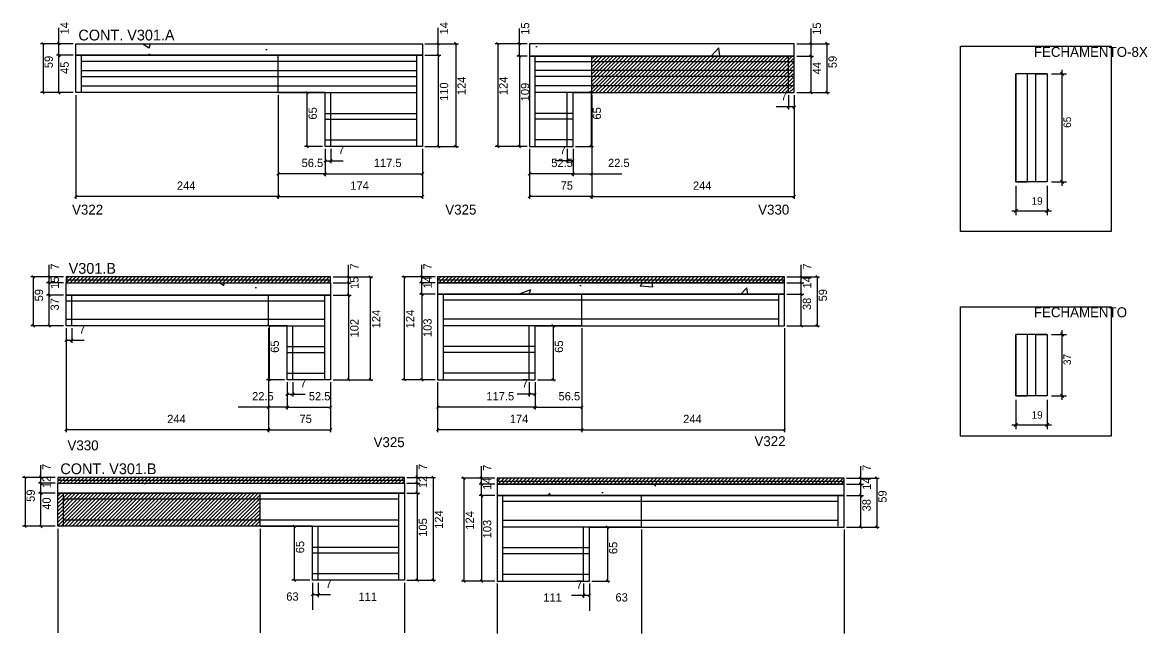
# Model space of a CAD drawing. Header units: metres. Extents: x 1999 to 8100, y 6610 to 8323.
# Drawn here: x 6744 to 8100, y 7572 to 8309 of the extents above; entities that cross this region are included whole.
import ezdxf

# ---------------------------------------------------------------- set-up
doc = ezdxf.new("R2010")
doc.units = ezdxf.units.M
for name, color, linetype in [('5', 7, 'Continuous'), ('COTA', 7, 'Continuous'), ('Cotas', 7, 'Continuous'), ('Painéis', 7, 'Continuous'), ('REAPROVEITAMENTO', 7, 'Continuous'), ('SARR_2.2x7', 7, 'Continuous'), ('TEXTO PILAR', 7, 'Continuous'), ('Texto Seção', 7, 'Continuous')]:
    doc.layers.add(name, color=color, linetype=linetype)

msp = doc.modelspace()

# ---------------------------------------------------------------- hatches: boundary and pattern name
at = {"layer": 'COTA'}
h = msp.add_hatch(dxfattribs=at)
h.set_pattern_fill('AR-CONC')
h.paths.add_polyline_path([(7225.8, 8283.7), (6807.8, 8283.7), (6807.8, 8269.7), (7225.8, 8269.7), (7225.8, 8283.7)])
h = msp.add_hatch(dxfattribs=at)
h.set_pattern_fill('AR-CONC')
h.paths.add_polyline_path([(7354.8, 8283.7), (7354.8, 8268.7), (7673.8, 8268.7), (7673.8, 8283.7), (7354.8, 8283.7)])
h = msp.add_hatch(dxfattribs=at)
h.set_pattern_fill('AR-CONC')
h.paths.add_polyline_path([(7115.1, 7980.4), (7115.1, 7995.4), (6796.1, 7995.4), (6796.1, 7980.4), (7115.1, 7980.4)])
h = msp.add_hatch(dxfattribs=at)
h.set_pattern_fill('AR-CONC')
h.paths.add_polyline_path([(7244, 7995.4), (7662, 7995.4), (7662, 7981.4), (7244, 7981.4), (7244, 7995.4)])
h = msp.add_hatch(dxfattribs=at)
h.set_pattern_fill('AR-CONC')
h.paths.add_polyline_path([(7204.1, 7753.6), (6786.1, 7753.6), (6786.1, 7741.6), (7204.1, 7741.6), (7204.1, 7753.6)])
h = msp.add_hatch(dxfattribs=at)
h.set_pattern_fill('AR-CONC')
h.paths.add_polyline_path([(7315.9, 7752.6), (7733.9, 7752.6), (7733.9, 7738.6), (7315.9, 7738.6), (7315.9, 7752.6)])
at = {"layer": 'REAPROVEITAMENTO'}
h = msp.add_hatch(dxfattribs=at)
h.set_pattern_fill('ANSI31')
h.paths.add_polyline_path([(7429.8, 8268.7), (7429.8, 8224.7), (7673.8, 8224.7), (7673.8, 8268.7), (7429.8, 8268.7), (7429.8, 8268.7)])
h = msp.add_hatch(dxfattribs=at)
h.set_pattern_fill('ANSI31')
h.paths.add_polyline_path([(6796.1, 8002.4), (6796.1, 7995.4), (7040.1, 7995.4), (7040.1, 8002.4), (6796.1, 8002.4), (6796.1, 8002.4)])
h = msp.add_hatch(dxfattribs=at)
h.set_pattern_fill('ANSI31')
h.paths.add_polyline_path([(6953.6, 8002.4), (6953.6, 7995.4), (7115.1, 7995.4), (7115.1, 8002.4), (6953.6, 8002.4), (6953.6, 8002.4)])
h = msp.add_hatch(dxfattribs=at)
h.set_pattern_fill('ANSI31')
h.paths.add_polyline_path([(7244, 8002.4), (7244, 7995.4), (7500.5, 7995.4), (7500.5, 8002.4), (7244, 8002.4)])
h = msp.add_hatch(dxfattribs=at)
h.set_pattern_fill('ANSI31')
h.paths.add_polyline_path([(7500.5, 8002.4), (7500.5, 7995.4), (7662, 7995.4), (7662, 8002.4), (7500.5, 8002.4), (7500.5, 8002.4)])
h = msp.add_hatch(dxfattribs=at)
h.set_pattern_fill('ANSI31')
h.paths.add_polyline_path([(6786.1, 7760.6), (6786.1, 7753.6), (7042.6, 7753.6), (7042.6, 7760.6), (6786.1, 7760.6)])
h = msp.add_hatch(dxfattribs=at)
h.set_pattern_fill('ANSI31')
h.paths.add_polyline_path([(7042.6, 7760.6), (7042.6, 7753.6), (7204.1, 7753.6), (7204.1, 7760.6), (7042.6, 7760.6), (7042.6, 7760.6)])
h = msp.add_hatch(dxfattribs=at)
h.set_pattern_fill('ANSI31')
h.paths.add_polyline_path([(7315.9, 7759.6), (7315.9, 7752.6), (7572.4, 7752.6), (7572.4, 7759.6), (7315.9, 7759.6)])
h = msp.add_hatch(dxfattribs=at)
h.set_pattern_fill('ANSI31')
h.paths.add_polyline_path([(7572.4, 7759.6), (7572.4, 7752.6), (7733.9, 7752.6), (7733.9, 7759.6), (7572.4, 7759.6), (7572.4, 7759.6)])
h = msp.add_hatch(dxfattribs=at)
h.set_pattern_fill('ANSI31')
h.paths.add_polyline_path([(6786.1, 7741.6), (6786.1, 7701.6), (7030.1, 7701.6), (7030.1, 7741.6), (6786.1, 7741.6)])

# ---------------------------------------------------------------- linework, layer by layer
at = {"layer": 'COTA', "color": 4, "lineweight": 25}
for p, q in [((7983.9, 8247.2), (8001.9, 8247.2)), ((7996.9, 8112.2), (7996.9, 8252.2)), ((7666.8, 8221.7), (7666.8, 8204.4)), ((7673.8, 8221.7), (7673.8, 8204.4)), ((7666.8, 8207.4), (7652.1, 8207.4)), ((7673.8, 8207.4), (7666.8, 8207.4)), ((7108.3, 8156.7), (7108.3, 8139.4)), ((7115.3, 8156.7), (7115.3, 8139.4)), ((7400.3, 8156.7), (7400.3, 8139.4)), ((7407.3, 8156.7), (7407.3, 8139.4)), ((7108.3, 8142.4), (7115.3, 8142.4)), ((7115.3, 8142.4), (7130, 8142.4)), ((7400.3, 8142.4), (7385.6, 8142.4)), ((7407.3, 8142.4), (7400.3, 8142.4)), ((7941, 8112.2), (7941, 8077)), ((7978.9, 8112.2), (7978.9, 8077)), ((7983.9, 8117.2), (8001.9, 8117.2)), ((7936, 8082), (7983.9, 8082)), ((6796.1, 7940.4), (6796.1, 7923)), ((6803.1, 7940.4), (6803.1, 7923)), ((7983.9, 7933.1), (8001.9, 7933.1)), ((7996.9, 7854.1), (7996.9, 7938.1)), ((6796.1, 7926), (6803.1, 7926)), ((6803.1, 7926), (6817.8, 7926)), ((7062.6, 7875.4), (7062.6, 7858)), ((7069.6, 7875.4), (7069.6, 7858)), ((7354.5, 7875.4), (7354.5, 7858)), ((7361.5, 7875.4), (7361.5, 7858)), ((7062.6, 7861), (7069.6, 7861)), ((7069.6, 7861), (7084.3, 7861)), ((7354.5, 7861), (7339.8, 7861)), ((7361.5, 7861), (7354.5, 7861)), ((7941, 7854.1), (7941, 7818.9)), ((7978.9, 7854.1), (7978.9, 7818.9)), ((7983.9, 7859.1), (8001.9, 7859.1)), ((7936, 7823.9), (7983.9, 7823.9)), ((7093.1, 7633.6), (7093.1, 7616.3)), ((7100.1, 7633.6), (7100.1, 7616.3)), ((7419.9, 7632.6), (7419.9, 7615.3)), ((7426.9, 7632.6), (7426.9, 7615.3)), ((7093.1, 7619.3), (7100.1, 7619.3)), ((7100.1, 7619.3), (7114.9, 7619.3)), ((7419.9, 7618.3), (7405.2, 7618.3)), ((7426.9, 7618.3), (7419.9, 7618.3))]:
    msp.add_line(p, q, dxfattribs=at)
at = {"layer": 'COTA', "color": 0, "lineweight": 25}
for p, q in [((7668.3, 8208.9), (7665.3, 8205.9)), ((7672.3, 8205.9), (7675.3, 8208.9)), ((7109.8, 8143.9), (7106.8, 8140.9)), ((7113.8, 8140.9), (7116.8, 8143.9)), ((7401.8, 8143.9), (7398.8, 8140.9)), ((7405.8, 8140.9), (7408.8, 8143.9)), ((6797.6, 7927.5), (6794.6, 7924.5)), ((6801.6, 7924.5), (6804.6, 7927.5)), ((7064.1, 7862.5), (7061.1, 7859.5)), ((7068.1, 7859.5), (7071.1, 7862.5)), ((7356, 7862.5), (7353, 7859.5)), ((7360, 7859.5), (7363, 7862.5)), ((7094.6, 7620.8), (7091.6, 7617.8)), ((7098.6, 7617.8), (7101.6, 7620.8)), ((7421.4, 7619.8), (7418.4, 7616.8)), ((7425.4, 7616.8), (7428.4, 7619.8))]:
    msp.add_line(p, q, dxfattribs=at)
at = {"layer": 'COTA', "color": 241, "lineweight": 25}
for points in [[(6807.8, 8283.7), (7225.8, 8283.7), (7225.8, 8269.7), (6807.8, 8269.7)], [(7673.8, 8283.7), (7354.8, 8283.7), (7354.8, 8268.7), (7673.8, 8268.7)], [(6796.1, 7995.4), (7115.1, 7995.4), (7115.1, 7980.4), (6796.1, 7980.4)], [(7662, 7995.4), (7244, 7995.4), (7244, 7981.4), (7662, 7981.4)], [(6786.1, 7753.6), (7204.1, 7753.6), (7204.1, 7741.6), (6786.1, 7741.6)], [(7733.9, 7752.6), (7315.9, 7752.6), (7315.9, 7738.6), (7733.9, 7738.6)]]:
    msp.add_lwpolyline(points, close=True, dxfattribs=at)
at = {"layer": 'COTA', "color": 0, "lineweight": 25}
for points in [[(7998.9, 8245.2), (7994.9, 8249.2)], [(7994.9, 8119.2), (7998.9, 8115.2)], [(7943, 8084), (7939, 8080)], [(7976.9, 8080), (7980.9, 8084)], [(7998.9, 7931.1), (7994.9, 7935.1)], [(7994.9, 7861.1), (7998.9, 7857.1)], [(7943, 7825.9), (7939, 7821.9)], [(7976.9, 7821.9), (7980.9, 7825.9)]]:
    msp.add_lwpolyline(points, dxfattribs=at)
at = {"layer": 'Cotas', "color": 1, "lineweight": 25}
for points in [[(7874.1, 8280.6), (8056, 8280.6), (8056, 8057), (7874.1, 8057)], [(7874.1, 7966.5), (8056, 7966.5), (8056, 7810.2), (7874.1, 7810.2)]]:
    msp.add_lwpolyline(points, close=True, dxfattribs=at)
at = {"layer": 'Painéis', "color": 4, "lineweight": 25}
for p, q in [((6787.5, 8283.7), (6787.5, 8302.9)), ((7244.8, 8283.7), (7244.8, 8302.9)), ((7342.6, 8283.7), (7342.6, 8302.1)), ((7694.1, 8283.7), (7694.1, 8302.1)), ((6804.8, 8283.7), (6765.4, 8283.7)), ((6768.4, 8283.7), (6768.4, 8224.7)), ((6804.8, 8283.7), (6784.5, 8283.7)), ((6787.5, 8269.7), (6787.5, 8283.7)), ((7228.8, 8283.7), (7247.8, 8283.7)), ((7228.8, 8283.7), (7269, 8283.7)), ((7244.8, 8269.7), (7244.8, 8283.7)), ((7266, 8283.7), (7266, 8159.7)), ((7351.8, 8283.7), (7313.4, 8283.7)), ((7316.4, 8283.7), (7316.4, 8159.7)), ((7351.8, 8283.7), (7339.6, 8283.7)), ((7342.6, 8268.7), (7342.6, 8283.7)), ((7676.8, 8283.7), (7697.1, 8283.7)), ((7676.8, 8283.7), (7716.2, 8283.7)), ((7694.1, 8268.7), (7694.1, 8283.7)), ((7713.2, 8283.7), (7713.2, 8224.7)), ((6804.8, 8269.7), (6784.5, 8269.7)), ((6804.8, 8269.7), (6784.5, 8269.7)), ((6787.5, 8224.7), (6787.5, 8269.7)), ((7228.8, 8269.7), (7247.8, 8269.7)), ((7228.8, 8269.7), (7247.8, 8269.7)), ((7244.8, 8269.7), (7244.8, 8159.7)), ((7351.8, 8268.7), (7339.6, 8268.7)), ((7351.8, 8268.7), (7339.6, 8268.7)), ((7342.6, 8268.7), (7342.6, 8159.7)), ((7676.8, 8268.7), (7697.1, 8268.7)), ((7676.8, 8268.7), (7697.1, 8268.7)), ((7694.1, 8224.7), (7694.1, 8268.7)), ((6804.8, 8224.7), (6765.4, 8224.7)), ((6804.8, 8224.7), (6784.5, 8224.7)), ((6807.8, 8221.7), (6807.8, 8096.4)), ((7051.8, 8221.7), (7051.8, 8096.4)), ((7051.8, 8221.7), (7051.8, 8096.4)), ((7105.3, 8224.7), (7083.5, 8224.7)), ((7086.5, 8224.7), (7086.5, 8159.7)), ((7410.3, 8224.7), (7432.1, 8224.7)), ((7429.1, 8224.7), (7429.1, 8159.7)), ((7429.8, 8221.7), (7429.8, 8096.4)), ((7429.8, 8221.7), (7429.8, 8096.4)), ((7673.8, 8221.7), (7673.8, 8096.4)), ((7676.8, 8224.7), (7697.1, 8224.7)), ((7676.8, 8224.7), (7716.2, 8224.7)), ((7051.8, 8156.7), (7051.8, 8123.8)), ((7105.3, 8159.7), (7083.5, 8159.7)), ((7108.3, 8156.7), (7108.3, 8123.8)), ((7108.3, 8156.7), (7108.3, 8123.8)), ((7225.8, 8156.7), (7225.8, 8096.4)), ((7225.8, 8156.7), (7225.8, 8123.8)), ((7228.8, 8159.7), (7247.8, 8159.7)), ((7228.8, 8159.7), (7269, 8159.7)), ((7351.8, 8159.7), (7313.4, 8159.7)), ((7351.8, 8159.7), (7339.6, 8159.7)), ((7354.8, 8156.7), (7354.8, 8096.4)), ((7354.8, 8156.7), (7354.8, 8123.8)), ((7407.3, 8156.7), (7407.3, 8123.8)), ((7407.3, 8156.7), (7407.3, 8123.8)), ((7410.3, 8159.7), (7432.1, 8159.7)), ((7429.8, 8156.7), (7429.8, 8123.8)), ((7108.3, 8126.8), (7051.8, 8126.8)), ((7108.3, 8126.8), (7225.8, 8126.8)), ((7407.3, 8126.8), (7354.8, 8126.8)), ((7407.3, 8126.8), (7429.8, 8126.8)), ((7429.8, 8126.8), (7466.1, 8126.8)), ((7051.8, 8099.4), (6807.8, 8099.4)), ((7051.8, 8099.4), (7225.8, 8099.4)), ((7429.8, 8099.4), (7354.8, 8099.4)), ((7429.8, 8099.4), (7673.8, 8099.4)), ((6775.7, 8002.4), (6775.7, 8017.1)), ((7136.8, 8002.4), (7136.8, 8017.1)), ((7225, 8002.4), (7225, 8017.1)), ((7682.4, 8002.4), (7682.4, 8017.1)), ((6793.1, 8002.4), (6753.6, 8002.4)), ((6756.6, 8002.4), (6756.6, 7943.4)), ((6793.1, 8002.4), (6772.7, 8002.4)), ((6775.7, 7995.4), (6775.7, 8002.4)), ((7118.1, 8002.4), (7165.9, 8002.4)), ((7118.1, 8002.4), (7139.8, 8002.4)), ((7136.8, 7995.4), (7136.8, 8002.4)), ((7162.9, 8002.4), (7162.9, 7878.4)), ((7241, 8002.4), (7200.9, 8002.4)), ((7203.9, 8002.4), (7203.9, 7878.4)), ((7241, 8002.4), (7222, 8002.4)), ((7225, 7995.4), (7225, 8002.4)), ((7665, 8002.4), (7704.5, 8002.4)), ((7665, 8002.4), (7685.4, 8002.4)), ((7682.4, 7995.4), (7682.4, 8002.4)), ((7701.5, 8002.4), (7701.5, 7943.4)), ((6793.1, 7995.4), (6772.7, 7995.4)), ((6793.1, 7995.4), (6772.7, 7995.4)), ((6775.7, 7980.4), (6775.7, 7995.4)), ((7118.1, 7995.4), (7139.8, 7995.4)), ((7118.1, 7995.4), (7139.8, 7995.4)), ((7136.8, 7980.4), (7136.8, 7995.4)), ((7241, 7995.4), (7222, 7995.4)), ((7241, 7995.4), (7222, 7995.4)), ((7225, 7981.4), (7225, 7995.4)), ((7665, 7995.4), (7685.4, 7995.4)), ((7665, 7995.4), (7685.4, 7995.4)), ((7682.4, 7981.4), (7682.4, 7995.4)), ((6793.1, 7980.4), (6772.7, 7980.4)), ((6793.1, 7980.4), (6772.7, 7980.4)), ((6775.7, 7943.4), (6775.7, 7980.4)), ((7118.1, 7980.4), (7139.8, 7980.4)), ((7118.1, 7980.4), (7139.8, 7980.4)), ((7136.8, 7980.4), (7136.8, 7878.4)), ((7241, 7981.4), (7222, 7981.4)), ((7241, 7981.4), (7222, 7981.4)), ((7225, 7981.4), (7225, 7878.4)), ((7665, 7981.4), (7685.4, 7981.4)), ((7665, 7981.4), (7685.4, 7981.4)), ((7682.4, 7943.4), (7682.4, 7981.4)), ((6793.1, 7943.4), (6753.6, 7943.4)), ((6793.1, 7943.4), (6772.7, 7943.4)), ((6796.1, 7940.4), (6796.1, 7815.1)), ((7059.6, 7943.4), (7037.8, 7943.4)), ((7040.1, 7940.4), (7040.1, 7815.1)), ((7040.1, 7940.4), (7040.1, 7815.1)), ((7040.8, 7943.4), (7040.8, 7878.4)), ((7364.5, 7943.4), (7386.3, 7943.4)), ((7383.3, 7943.4), (7383.3, 7878.4)), ((7418, 7940.4), (7418, 7815.1)), ((7418, 7940.4), (7418, 7815.1)), ((7662, 7940.4), (7662, 7815.1)), ((7665, 7943.4), (7685.4, 7943.4)), ((7665, 7943.4), (7704.5, 7943.4)), ((7059.6, 7878.4), (7037.8, 7878.4)), ((7118.1, 7878.4), (7139.8, 7878.4)), ((7118.1, 7878.4), (7165.9, 7878.4)), ((7241, 7878.4), (7200.9, 7878.4)), ((7241, 7878.4), (7222, 7878.4)), ((7364.5, 7878.4), (7386.3, 7878.4)), ((7040.1, 7875.4), (7040.1, 7842.4)), ((7062.6, 7875.4), (7062.6, 7842.4)), ((7062.6, 7875.4), (7062.6, 7842.4)), ((7115.1, 7875.4), (7115.1, 7815.1)), ((7115.1, 7875.4), (7115.1, 7842.4)), ((7244, 7875.4), (7244, 7815.1)), ((7244, 7875.4), (7244, 7842.4)), ((7361.5, 7875.4), (7361.5, 7842.4)), ((7361.5, 7875.4), (7361.5, 7842.4)), ((7418, 7875.4), (7418, 7842.4)), ((7040.1, 7845.4), (7003.8, 7845.4)), ((7062.6, 7845.4), (7040.1, 7845.4)), ((7062.6, 7845.4), (7115.1, 7845.4)), ((7361.5, 7845.4), (7244, 7845.4)), ((7361.5, 7845.4), (7418, 7845.4)), ((7040.1, 7818.1), (6796.1, 7818.1)), ((7040.1, 7818.1), (7115.1, 7818.1)), ((7418, 7818.1), (7244, 7818.1)), ((7418, 7818.1), (7662, 7818.1)), ((6765.8, 7760.6), (6765.8, 7775.3)), ((7219.4, 7760.6), (7219.4, 7775.3)), ((7296.9, 7759.6), (7296.9, 7774.3)), ((7754.2, 7759.6), (7754.2, 7774.3)), ((6783.1, 7760.6), (6743.7, 7760.6)), ((6746.7, 7760.6), (6746.7, 7701.6)), ((6783.1, 7760.6), (6762.8, 7760.6)), ((6765.8, 7753.6), (6765.8, 7760.6)), ((7207.1, 7760.6), (7241.5, 7760.6)), ((7207.1, 7760.6), (7222.4, 7760.6)), ((7219.4, 7753.6), (7219.4, 7760.6)), ((7238.5, 7760.6), (7238.5, 7636.6)), ((7312.9, 7759.6), (7272.7, 7759.6)), ((7275.7, 7759.6), (7275.7, 7635.6)), ((7312.9, 7759.6), (7293.9, 7759.6)), ((7296.9, 7752.6), (7296.9, 7759.6)), ((7736.9, 7759.6), (7776.3, 7759.6)), ((7736.9, 7759.6), (7757.2, 7759.6)), ((7754.2, 7752.6), (7754.2, 7759.6)), ((7773.3, 7759.6), (7773.3, 7700.6)), ((6783.1, 7753.6), (6762.8, 7753.6)), ((6783.1, 7753.6), (6762.8, 7753.6)), ((6765.8, 7741.6), (6765.8, 7753.6)), ((7207.1, 7753.6), (7222.4, 7753.6)), ((7207.1, 7753.6), (7222.4, 7753.6)), ((7219.4, 7741.6), (7219.4, 7753.6)), ((7312.9, 7752.6), (7293.9, 7752.6)), ((7312.9, 7752.6), (7293.9, 7752.6)), ((7296.9, 7738.6), (7296.9, 7752.6)), ((7736.9, 7752.6), (7757.2, 7752.6)), ((7736.9, 7752.6), (7757.2, 7752.6)), ((7754.2, 7738.6), (7754.2, 7752.6)), ((6783.1, 7741.6), (6762.8, 7741.6)), ((6783.1, 7741.6), (6762.8, 7741.6)), ((6765.8, 7701.6), (6765.8, 7741.6)), ((7207.1, 7741.6), (7222.4, 7741.6)), ((7207.1, 7741.6), (7222.4, 7741.6)), ((7219.4, 7741.6), (7219.4, 7636.6)), ((7312.9, 7738.6), (7293.9, 7738.6)), ((7312.9, 7738.6), (7293.9, 7738.6)), ((7296.9, 7738.6), (7296.9, 7635.6)), ((7736.9, 7738.6), (7757.2, 7738.6)), ((7736.9, 7738.6), (7757.2, 7738.6)), ((7754.2, 7700.6), (7754.2, 7738.6)), ((6783.1, 7701.6), (6743.7, 7701.6)), ((6783.1, 7701.6), (6762.8, 7701.6)), ((6786.1, 7698.6), (6786.1, 7573.3)), ((7030.1, 7698.6), (7030.1, 7573.3)), ((7030.1, 7698.6), (7030.1, 7573.3)), ((7090.1, 7701.6), (7068.3, 7701.6)), ((7071.3, 7701.6), (7071.3, 7636.6)), ((7429.9, 7700.6), (7451.7, 7700.6)), ((7448.7, 7700.6), (7448.7, 7635.6)), ((7489.9, 7697.6), (7489.9, 7572.3)), ((7489.9, 7697.6), (7489.9, 7572.3)), ((7733.9, 7697.6), (7733.9, 7572.3)), ((7736.9, 7700.6), (7757.2, 7700.6)), ((7736.9, 7700.6), (7776.3, 7700.6)), ((7090.1, 7636.6), (7068.3, 7636.6)), ((7207.1, 7636.6), (7222.4, 7636.6)), ((7207.1, 7636.6), (7241.5, 7636.6)), ((7312.9, 7635.6), (7272.7, 7635.6)), ((7312.9, 7635.6), (7293.9, 7635.6)), ((7429.9, 7635.6), (7451.7, 7635.6)), ((7030.1, 7633.6), (7030.1, 7600.7)), ((7093.1, 7633.6), (7093.1, 7600.7)), ((7093.1, 7633.6), (7093.1, 7600.7)), ((7204.1, 7633.6), (7204.1, 7573.3)), ((7204.1, 7633.6), (7204.1, 7600.7)), ((7315.9, 7632.6), (7315.9, 7572.3)), ((7315.9, 7632.6), (7315.9, 7599.7)), ((7426.9, 7632.6), (7426.9, 7599.7)), ((7426.9, 7632.6), (7426.9, 7599.7)), ((7489.9, 7632.6), (7489.9, 7599.7))]:
    msp.add_line(p, q, dxfattribs=at)
at = {"layer": 'Painéis', "color": 0, "lineweight": 25}
for p, q in [((6769.9, 8282.2), (6766.9, 8285.2)), ((6789, 8282.2), (6786, 8285.2)), ((7246.3, 8282.2), (7243.3, 8285.2)), ((7267.5, 8282.2), (7264.5, 8285.2)), ((7317.9, 8282.2), (7314.9, 8285.2)), ((7344.1, 8282.2), (7341.1, 8285.2)), ((7695.6, 8282.2), (7692.6, 8285.2)), ((7714.7, 8282.2), (7711.7, 8285.2)), ((6789, 8268.2), (6786, 8271.2)), ((6786, 8271.2), (6789, 8268.2)), ((7246.3, 8268.2), (7243.3, 8271.2)), ((7243.3, 8271.2), (7246.3, 8268.2)), ((7344.1, 8267.2), (7341.1, 8270.2)), ((7341.1, 8270.2), (7344.1, 8267.2)), ((7695.6, 8267.2), (7692.6, 8270.2)), ((7692.6, 8270.2), (7695.6, 8267.2)), ((6766.9, 8226.2), (6769.9, 8223.2)), ((6786, 8226.2), (6789, 8223.2)), ((7088, 8223.2), (7085, 8226.2)), ((7430.6, 8223.2), (7427.6, 8226.2)), ((7692.6, 8226.2), (7695.6, 8223.2)), ((7711.7, 8226.2), (7714.7, 8223.2)), ((7085, 8161.2), (7088, 8158.2)), ((7243.3, 8161.2), (7246.3, 8158.2)), ((7264.5, 8161.2), (7267.5, 8158.2)), ((7314.9, 8161.2), (7317.9, 8158.2)), ((7341.1, 8161.2), (7344.1, 8158.2)), ((7427.6, 8161.2), (7430.6, 8158.2)), ((7053.3, 8128.3), (7050.3, 8125.3)), ((7109.8, 8128.3), (7106.8, 8125.3)), ((7106.8, 8125.3), (7109.8, 8128.3)), ((7224.3, 8125.3), (7227.3, 8128.3)), ((7356.3, 8128.3), (7353.3, 8125.3)), ((7405.8, 8125.3), (7408.8, 8128.3)), ((7408.8, 8128.3), (7405.8, 8125.3)), ((7428.3, 8125.3), (7431.3, 8128.3)), ((6809.3, 8100.9), (6806.3, 8097.9)), ((7050.3, 8097.9), (7053.3, 8100.9)), ((7053.3, 8100.9), (7050.3, 8097.9)), ((7224.3, 8097.9), (7227.3, 8100.9)), ((7356.3, 8100.9), (7353.3, 8097.9)), ((7431.3, 8100.9), (7428.3, 8097.9)), ((7428.3, 8097.9), (7431.3, 8100.9)), ((7672.3, 8097.9), (7675.3, 8100.9)), ((6758.1, 8000.9), (6755.1, 8003.9)), ((6777.2, 8000.9), (6774.2, 8003.9)), ((7138.3, 8000.9), (7135.3, 8003.9)), ((7164.4, 8000.9), (7161.4, 8003.9)), ((7205.4, 8000.9), (7202.4, 8003.9)), ((7226.5, 8000.9), (7223.5, 8003.9)), ((7683.9, 8000.9), (7680.9, 8003.9)), ((7703, 8000.9), (7700, 8003.9)), ((6777.2, 7993.9), (6774.2, 7996.9)), ((6774.2, 7996.9), (6777.2, 7993.9)), ((7138.3, 7993.9), (7135.3, 7996.9)), ((7135.3, 7996.9), (7138.3, 7993.9)), ((7226.5, 7993.9), (7223.5, 7996.9)), ((7223.5, 7996.9), (7226.5, 7993.9)), ((7683.9, 7993.9), (7680.9, 7996.9)), ((7680.9, 7996.9), (7683.9, 7993.9)), ((6777.2, 7978.9), (6774.2, 7981.9)), ((6774.2, 7981.9), (6777.2, 7978.9)), ((7138.3, 7978.9), (7135.3, 7981.9)), ((7135.3, 7981.9), (7138.3, 7978.9)), ((7226.5, 7979.9), (7223.5, 7982.9)), ((7223.5, 7982.9), (7226.5, 7979.9)), ((7683.9, 7979.9), (7680.9, 7982.9)), ((7680.9, 7982.9), (7683.9, 7979.9)), ((6755.1, 7944.9), (6758.1, 7941.9)), ((6774.2, 7944.9), (6777.2, 7941.9)), ((7042.3, 7941.9), (7039.3, 7944.9)), ((7384.8, 7941.9), (7381.8, 7944.9)), ((7680.9, 7944.9), (7683.9, 7941.9)), ((7700, 7944.9), (7703, 7941.9)), ((7039.3, 7879.9), (7042.3, 7876.9)), ((7135.3, 7879.9), (7138.3, 7876.9)), ((7161.4, 7879.9), (7164.4, 7876.9)), ((7202.4, 7879.9), (7205.4, 7876.9)), ((7223.5, 7879.9), (7226.5, 7876.9)), ((7381.8, 7879.9), (7384.8, 7876.9)), ((7041.6, 7846.9), (7038.6, 7843.9)), ((7064.1, 7846.9), (7061.1, 7843.9)), ((7061.1, 7843.9), (7064.1, 7846.9)), ((7113.6, 7843.9), (7116.6, 7846.9)), ((7245.5, 7846.9), (7242.5, 7843.9)), ((7360, 7843.9), (7363, 7846.9)), ((7363, 7846.9), (7360, 7843.9)), ((7416.5, 7843.9), (7419.5, 7846.9)), ((6797.6, 7819.6), (6794.6, 7816.6)), ((7038.6, 7816.6), (7041.6, 7819.6)), ((7041.6, 7819.6), (7038.6, 7816.6)), ((7113.6, 7816.6), (7116.6, 7819.6)), ((7245.5, 7819.6), (7242.5, 7816.6)), ((7419.5, 7819.6), (7416.5, 7816.6)), ((7416.5, 7816.6), (7419.5, 7819.6)), ((7660.5, 7816.6), (7663.5, 7819.6)), ((6748.2, 7759.1), (6745.2, 7762.1)), ((6767.3, 7759.1), (6764.3, 7762.1)), ((7220.9, 7759.1), (7217.9, 7762.1)), ((7240, 7759.1), (7237, 7762.1)), ((7277.2, 7758.1), (7274.2, 7761.1)), ((7298.4, 7758.1), (7295.4, 7761.1)), ((7755.7, 7758.1), (7752.7, 7761.1)), ((7774.8, 7758.1), (7771.8, 7761.1)), ((6767.3, 7752.1), (6764.3, 7755.1)), ((6764.3, 7755.1), (6767.3, 7752.1)), ((6767.3, 7740.1), (6764.3, 7743.1)), ((6764.3, 7743.1), (6767.3, 7740.1)), ((7220.9, 7752.1), (7217.9, 7755.1)), ((7217.9, 7755.1), (7220.9, 7752.1)), ((7220.9, 7740.1), (7217.9, 7743.1)), ((7217.9, 7743.1), (7220.9, 7740.1)), ((7298.4, 7751.1), (7295.4, 7754.1)), ((7295.4, 7754.1), (7298.4, 7751.1)), ((7755.7, 7751.1), (7752.7, 7754.1)), ((7752.7, 7754.1), (7755.7, 7751.1)), ((7298.4, 7737.1), (7295.4, 7740.1)), ((7295.4, 7740.1), (7298.4, 7737.1)), ((7755.7, 7737.1), (7752.7, 7740.1)), ((7752.7, 7740.1), (7755.7, 7737.1)), ((6745.2, 7703.1), (6748.2, 7700.1)), ((6764.3, 7703.1), (6767.3, 7700.1)), ((7072.8, 7700.1), (7069.8, 7703.1)), ((7450.2, 7699.1), (7447.2, 7702.1)), ((7752.7, 7702.1), (7755.7, 7699.1)), ((7771.8, 7702.1), (7774.8, 7699.1)), ((7069.8, 7638.1), (7072.8, 7635.1)), ((7217.9, 7638.1), (7220.9, 7635.1)), ((7237, 7638.1), (7240, 7635.1)), ((7274.2, 7637.1), (7277.2, 7634.1)), ((7295.4, 7637.1), (7298.4, 7634.1)), ((7447.2, 7637.1), (7450.2, 7634.1))]:
    msp.add_line(p, q, dxfattribs=at)
at = {"layer": 'Painéis', "color": 200, "lineweight": 25}
for p, q in [((6807.8, 8224.7), (6807.8, 8269.7)), ((6807.8, 8269.7), (7225.8, 8269.7)), ((7051.8, 8224.7), (7051.8, 8269.7)), ((7225.8, 8269.7), (7225.8, 8159.7)), ((7673.8, 8268.7), (7354.8, 8268.7)), ((7354.8, 8268.7), (7354.8, 8159.7)), ((7429.8, 8224.7), (7429.8, 8268.7)), ((7673.8, 8224.7), (7673.8, 8268.7)), ((7978.9, 8247.2), (7941, 8247.2)), ((7941, 8117.2), (7941, 8247.2)), ((7978.9, 8247.2), (7978.9, 8117.2)), ((7108.3, 8224.7), (6807.8, 8224.7)), ((7108.3, 8159.7), (7108.3, 8224.7)), ((7407.3, 8159.7), (7407.3, 8224.7)), ((7407.3, 8224.7), (7673.8, 8224.7)), ((7225.8, 8159.7), (7108.3, 8159.7)), ((7354.8, 8159.7), (7407.3, 8159.7)), ((7978.9, 8117.2), (7941, 8117.2)), ((7040.1, 7995.4), (7040.1, 8002.4)), ((6796.1, 7943.4), (6796.1, 7980.4)), ((6796.1, 7980.4), (7115.1, 7980.4)), ((7040.1, 7943.4), (7040.1, 7980.4)), ((7115.1, 7980.4), (7115.1, 7878.4)), ((7662, 7981.4), (7244, 7981.4)), ((7244, 7981.4), (7244, 7878.4)), ((7418, 7943.4), (7418, 7981.4)), ((7662, 7943.4), (7662, 7981.4)), ((7062.6, 7943.4), (6796.1, 7943.4)), ((7062.6, 7878.4), (7062.6, 7943.4)), ((7361.5, 7878.4), (7361.5, 7943.4)), ((7361.5, 7943.4), (7662, 7943.4)), ((7978.9, 7933.1), (7941, 7933.1)), ((7941, 7859.1), (7941, 7933.1)), ((7978.9, 7933.1), (7978.9, 7859.1)), ((7115.1, 7878.4), (7062.6, 7878.4)), ((7244, 7878.4), (7361.5, 7878.4)), ((7978.9, 7859.1), (7941, 7859.1)), ((6786.1, 7701.6), (6786.1, 7741.6)), ((6786.1, 7741.6), (7204.1, 7741.6)), ((7030.1, 7701.6), (7030.1, 7741.6)), ((7204.1, 7741.6), (7204.1, 7636.6)), ((7733.9, 7738.6), (7315.9, 7738.6)), ((7315.9, 7738.6), (7315.9, 7635.6)), ((7489.9, 7700.6), (7489.9, 7738.6)), ((7733.9, 7700.6), (7733.9, 7738.6)), ((7093.1, 7701.6), (6786.1, 7701.6)), ((7093.1, 7636.6), (7093.1, 7701.6)), ((7426.9, 7635.6), (7426.9, 7700.6)), ((7426.9, 7700.6), (7733.9, 7700.6)), ((7204.1, 7636.6), (7093.1, 7636.6)), ((7315.9, 7635.6), (7426.9, 7635.6))]:
    msp.add_line(p, q, dxfattribs=at)
for points in [[(6796.1, 7995.4), (7115.1, 7995.4), (7115.1, 8002.4), (6796.1, 8002.4)], [(7244, 7995.4), (7662, 7995.4), (7662, 8002.4), (7244, 8002.4)], [(6786.1, 7753.6), (7204.1, 7753.6), (7204.1, 7760.6), (6786.1, 7760.6)], [(7315.9, 7752.6), (7733.9, 7752.6), (7733.9, 7759.6), (7315.9, 7759.6)]]:
    msp.add_lwpolyline(points, close=True, dxfattribs=at)
at = {"layer": 'SARR_2.2x7', "color": 40, "lineweight": 25}
for p, q in [((6814.8, 8225.7), (6814.8, 8269.7)), ((6814.8, 8262.7), (7051.8, 8262.7)), ((7051.8, 8262.7), (7218.9, 8262.7)), ((7218.9, 8159.7), (7218.9, 8269.7)), ((7361.7, 8159.7), (7361.7, 8268.7)), ((7429.8, 8261.7), (7361.7, 8261.7)), ((7673.8, 8261.7), (7429.8, 8261.7)), ((7666.8, 8224.7), (7666.8, 8268.7)), ((6814.8, 8251.2), (7051.8, 8251.2)), ((7051.8, 8251.2), (7218.9, 8251.2)), ((7429.8, 8251.2), (7361.7, 8251.2)), ((7673.8, 8251.2), (7429.8, 8251.2)), ((6814.8, 8244.2), (7051.8, 8244.2)), ((6814.8, 8232.7), (7051.8, 8232.7)), ((7051.8, 8244.2), (7218.9, 8244.2)), ((7051.8, 8232.7), (7218.9, 8232.7)), ((7429.8, 8244.2), (7361.7, 8244.2)), ((7429.8, 8232.7), (7361.7, 8232.7)), ((7673.8, 8244.2), (7429.8, 8244.2)), ((7673.8, 8232.7), (7429.8, 8232.7)), ((7051.8, 8224.7), (7218.8, 8224.7)), ((7108.3, 8224.7), (7115.3, 8224.7)), ((7115.3, 8159.7), (7115.3, 8224.7)), ((7429.8, 8224.7), (7361.8, 8224.7)), ((7400.3, 8159.7), (7400.3, 8224.7)), ((7407.3, 8224.7), (7400.3, 8224.7)), ((7108.3, 8199.7), (7218.9, 8199.7)), ((7108.3, 8192.7), (7218.9, 8192.7)), ((7407.3, 8199.7), (7361.7, 8199.7)), ((7407.3, 8192.7), (7361.7, 8192.7)), ((7108.3, 8167.7), (7218.9, 8167.7)), ((7407.3, 8167.7), (7361.7, 8167.7)), ((6796.1, 7998.9), (7040.1, 7998.9)), ((7040.1, 7998.9), (7115.1, 7998.9)), ((7244, 7998.9), (7500.5, 7998.9)), ((7500.5, 7998.9), (7662, 7998.9)), ((6796.1, 7973.4), (7040.1, 7973.4)), ((6803, 7944.4), (6803, 7980.4)), ((7040.1, 7973.4), (7108.1, 7973.4)), ((7108.1, 7878.4), (7108.1, 7980.4)), ((7251, 7878.4), (7251, 7981.4)), ((7418, 7974.4), (7251, 7974.4)), ((7655.1, 7974.4), (7418, 7974.4)), ((7655.1, 7944.4), (7655.1, 7981.4)), ((6796.1, 7951.4), (7040.1, 7951.4)), ((7040.1, 7951.4), (7108.1, 7951.4)), ((7418, 7951.4), (7251, 7951.4)), ((7655.1, 7951.4), (7418, 7951.4)), ((7040.1, 7943.4), (7108.1, 7943.4)), ((7062.6, 7943.4), (7069.6, 7943.4)), ((7069.6, 7878.4), (7069.6, 7943.4)), ((7418, 7943.4), (7251, 7943.4)), ((7354.5, 7878.4), (7354.5, 7943.4)), ((7361.5, 7943.4), (7354.5, 7943.4)), ((7062.6, 7918.4), (7108.1, 7918.4)), ((7062.6, 7911.4), (7108.1, 7911.4)), ((7361.5, 7918.4), (7251, 7918.4)), ((7361.5, 7911.4), (7251, 7911.4)), ((7062.6, 7886.4), (7108.1, 7886.4)), ((7361.5, 7886.4), (7251, 7886.4)), ((6786.1, 7757.1), (7042.6, 7757.1)), ((7042.6, 7757.1), (7204.1, 7757.1)), ((7315.9, 7756.1), (7572.4, 7756.1)), ((7572.4, 7756.1), (7733.9, 7756.1)), ((6793.1, 7702.6), (6793.1, 7741.6)), ((6793.1, 7734.6), (7030.1, 7734.6)), ((7030.1, 7734.6), (7197.2, 7734.6)), ((7197.2, 7636.6), (7197.2, 7741.6)), ((7322.8, 7635.6), (7322.8, 7738.6)), ((7489.9, 7731.6), (7322.8, 7731.6)), ((7726.9, 7731.6), (7489.9, 7731.6)), ((7726.9, 7701.6), (7726.9, 7738.6)), ((6793.1, 7709.6), (7030.1, 7709.6)), ((7030.1, 7709.6), (7197.2, 7709.6)), ((7489.9, 7708.6), (7322.8, 7708.6)), ((7726.9, 7708.6), (7489.9, 7708.6)), ((7030.1, 7701.6), (7197.2, 7701.6)), ((7093.1, 7701.6), (7100.1, 7701.6)), ((7100.1, 7636.6), (7100.1, 7701.6)), ((7489.9, 7700.6), (7322.9, 7700.6)), ((7419.9, 7635.6), (7419.9, 7700.6)), ((7426.9, 7700.6), (7419.9, 7700.6)), ((7093.1, 7676.6), (7197.2, 7676.6)), ((7426.9, 7675.6), (7322.8, 7675.6)), ((7093.1, 7669.6), (7197.2, 7669.6)), ((7426.9, 7668.6), (7322.8, 7668.6)), ((7093.1, 7644.6), (7197.2, 7644.6)), ((7426.9, 7643.6), (7322.8, 7643.6))]:
    msp.add_line(p, q, dxfattribs=at)
for points in [[(7955, 8247.2), (7941, 8247.2), (7941, 8117.2), (7955, 8117.2)], [(7964.9, 8247.2), (7978.9, 8247.2), (7978.9, 8117.2), (7964.9, 8117.2)], [(7955, 7933.1), (7941, 7933.1), (7941, 7859.1), (7955, 7859.1)], [(7964.9, 7933.1), (7978.9, 7933.1), (7978.9, 7859.1), (7964.9, 7859.1)]]:
    msp.add_lwpolyline(points, close=True, dxfattribs=at)

# ---------------------------------------------------------------- texts
at = {"layer": '5', "color": 5, "lineweight": 25}
for s, p in [('V322', (6803.4, 8077.6)), ('V325', (7253.3, 8077.6)), ('V330', (7630.4, 8077.6)), ('V330', (6797.9, 7793.2)), ('V325', (7166.8, 7797.1)), ('V322', (7625.9, 7798.3))]:
    msp.add_text(s, height=12, rotation=0, dxfattribs=at).set_placement(p)
at = {"layer": 'COTA', "color": 240, "lineweight": 25}
for s, height, p in [('7', 10, (7657.9, 8215.5)), ('7', 10, (7124.2, 8150.5)), ('7', 10, (7391.4, 8150.5)), ('19', 9, (7959.9, 8089.5)), ('7', 10, (6811.9, 7934.1)), ('7', 10, (7078.4, 7869.1)), ('7', 10, (7345.7, 7869.1)), ('19', 9, (7959.9, 7831.4)), ('7', 10, (7109, 7627.3)), ('7', 10, (7411, 7626.3))]:
    msp.add_text(s, height=height, dxfattribs=at).set_placement(p)
for s, p in [('65', (8007.4, 8182.2)), ('37', (8007.4, 7896.1))]:
    msp.add_text(s, height=9, rotation=90, dxfattribs=at).set_placement(p)
at = {"layer": 'Painéis', "color": 240, "lineweight": 25}
for s, p in [('14', (6799.4, 8294.8)), ('14', (7256.7, 8294.8)), ('15', (7354.5, 8294.4)), ('15', (7706, 8294.4)), ('59', (6780.2, 8254.2)), ('45', (6799.4, 8247.2)), ('44', (7706.1, 8246.7)), ('59', (7725.1, 8254.2)), ('110', (7256.7, 8214.7)), ('124', (7277.9, 8221.7)), ('124', (7328.3, 8221.7)), ('109', (7354.4, 8214.2)), ('65', (7098.4, 8192.2)), ('65', (7441, 8192.2)), ('7', (6787.6, 8011.2)), ('7', (7148.7, 8011.2)), ('7', (7237, 8011.2)), ('7', (7694.3, 8011.2)), ('15', (6787.6, 7987.9)), ('15', (7148.7, 7987.9)), ('14', (7237, 7988.4)), ('14', (7694.3, 7988.4)), ('59', (6768.5, 7972.9)), ('59', (7713.3, 7972.9)), ('37', (6787.5, 7961.9)), ('38', (7694.1, 7962.4)), ('124', (7174.9, 7940.4)), ('124', (7215.8, 7940.4)), ('102', (7148.7, 7929.4)), ('103', (7236.8, 7929.9)), ('65', (7052.7, 7910.9)), ('65', (7395.2, 7910.9)), ('7', (6777.7, 7769.5)), ('7', (7231.3, 7769.5)), ('7', (7308.8, 7768.5)), ('7', (7766.2, 7768.5)), ('12', (6777.7, 7747.6)), ('12', (7231.4, 7747.6)), ('14', (7308.8, 7745.6)), ('14', (7766.2, 7745.6)), ('59', (6758.5, 7731.1)), ('59', (7785.2, 7730.1)), ('40', (6777.7, 7721.6)), ('38', (7766, 7719.6)), ('124', (7250.5, 7698.6)), ('124', (7287.7, 7697.6)), ('105', (7231.3, 7689.1)), ('103', (7308.7, 7687.1)), ('65', (7083.2, 7669.1)), ('65', (7460.6, 7668.1))]:
    msp.add_text(s, height=10, rotation=90, dxfattribs=at).set_placement(p)
for s, p in [('56.5', (7080.1, 8134.9)), ('117.5', (7167.1, 8134.9)), ('52.5', (7381, 8134.9)), ('22.5', (7449.4, 8134.9)), ('244', (6929.8, 8107.5)), ('174', (7138.8, 8107.5)), ('75', (7392.3, 8107.6)), ('244', (7551.8, 8107.5)), ('22.5', (7020.4, 7853.5)), ('52.5', (7088.8, 7853.5)), ('117.5', (7302.8, 7853.5)), ('56.5', (7389.8, 7853.5)), ('244', (6918.1, 7826.1)), ('75', (7077.6, 7826.2)), ('174', (7331, 7826.1)), ('244', (7540, 7826.1)), ('63', (7061.6, 7611.9)), ('111', (7148.6, 7611.7)), ('111', (7371.4, 7610.7)), ('63', (7458.4, 7610.9))]:
    msp.add_text(s, height=10, dxfattribs=at).set_placement(p)
at = {"layer": 'TEXTO PILAR', "color": 3, "lineweight": 15}
for s, p in [('FECHAMENTO-8X', (7962.7, 8267.8)), ('FECHAMENTO', (7962.7, 7953.8))]:
    msp.add_text(s, height=12, dxfattribs=at).set_placement(p)
at = {"layer": 'Texto Seção', "color": 7, "lineweight": 15}
for s, p in [('CONT. V301.A', (6811, 8287.6)), ('V301.B', (6799.3, 8006.2)), ('CONT. V301.B', (6789.3, 7764.5))]:
    msp.add_text(s, height=13, dxfattribs=at).set_placement(p)

doc.saveas('drawing.dxf')
